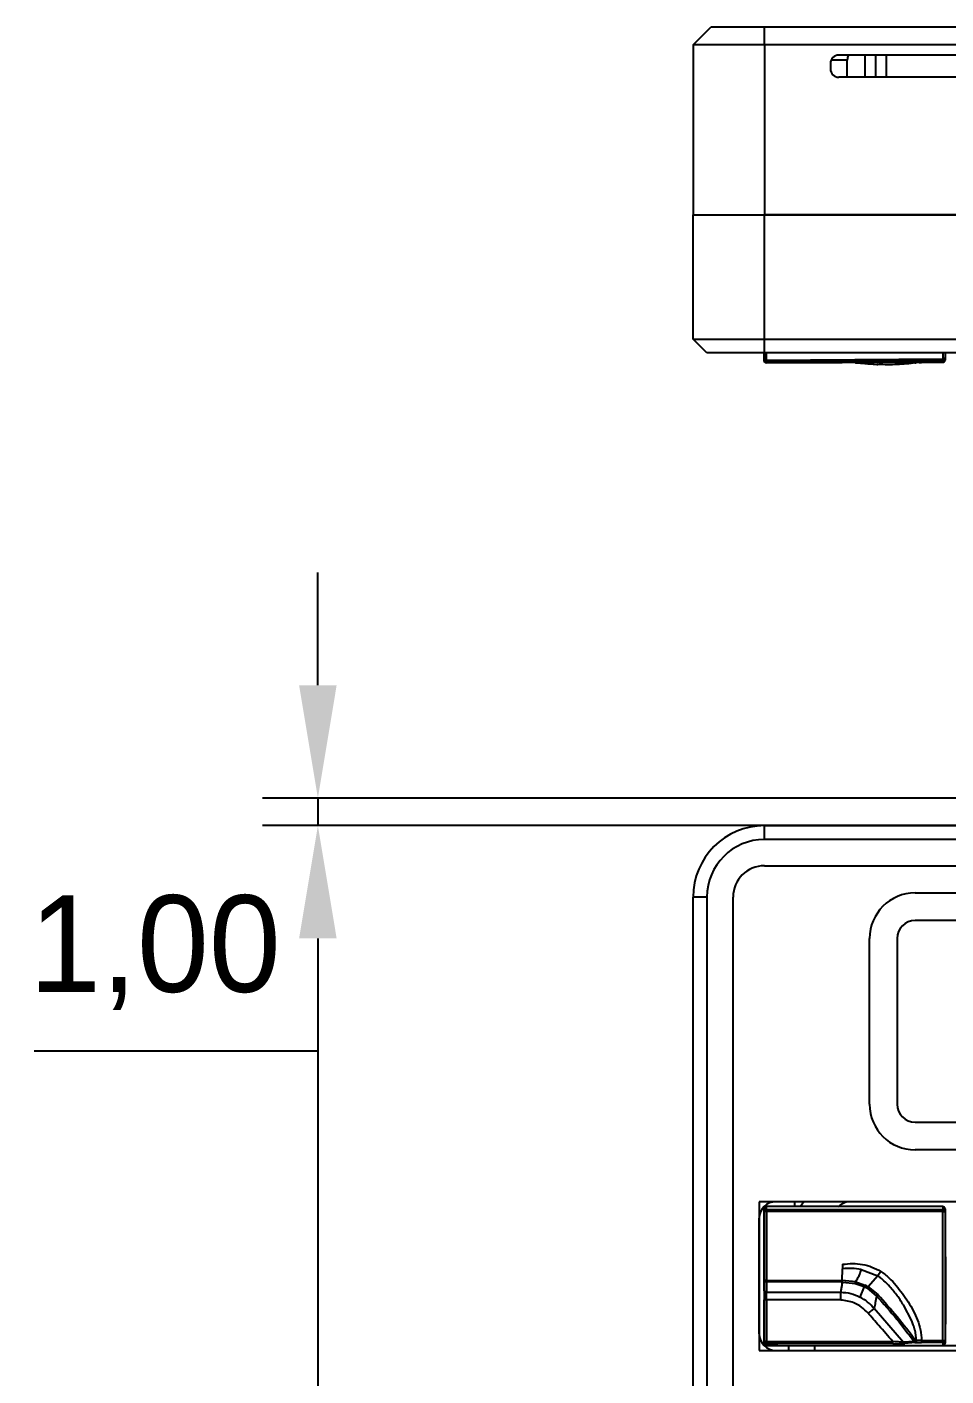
# Model space of a CAD drawing. Header units: millimetres. Extents: x 340 to 481, y 493 to 586.
# Drawn here: x 339.69 to 372.98, y 537.33 to 586.17 of the extents above; entities that cross this region are included whole.
import ezdxf

# ---------------------------------------------------------------- set-up
doc = ezdxf.new("R2010")
doc.units = ezdxf.units.MM
doc.header["$PDSIZE"] = -1
doc.linetypes.add('CENTERX2', pattern=[20.32, 12.7, -2.54, 2.54, -2.54])
doc.dimstyles.new('ISO-25', dxfattribs={"dimtxt": 2.5, "dimasz": 2.5, "dimexe": 1.25, "dimexo": 0.625, "dimtad": 1, "dimtxsty": 'Standard', "dimcen": 2.5, "dimadec": 0, "dimazin": 0, "dimtfac": 1, "dimtmove": 0, "dimatfit": 3, "dimfxl": 1, "dimarcsym": 0})

# ---------------------------------------------------------------- blocks, each defined once
blk = doc.blocks.new('*D2')
at = {"color": 0, "lineweight": -2}
for p, q in [((394.669, 557.257), (348.229, 557.257)), ((350.229, 553.177), (350.229, 536.154)), ((350.229, 512), (350.229, 529.023)), ((394.669, 507.92), (348.229, 507.92))]:
    blk.add_line(p, q, dxfattribs=at)
at = {"color": 0}
for points in [[(350.909, 553.177), (349.549, 553.177), (350.229, 557.257)], [(349.549, 512), (350.909, 512), (350.229, 507.92)]]:
    blk.add_solid(points, dxfattribs=at)
at = {"layer": 'Defpoints', "color": 0}
for p in [(394.669, 557.257), (350.229, 507.92), (394.669, 507.92)]:
    blk.add_point(p, dxfattribs=at)
at = {"color": 0, "insert": (350.229, 532.589), "char_height": 3.5, "attachment_point": 5}
blk.add_mtext('49,34', dxfattribs=at)
blk = doc.blocks.new('*D3')
at = {"color": 0, "lineweight": -2}
for p, q in [((350.229, 562.337), (350.229, 566.417)), ((381.74, 558.257), (348.229, 558.257)), ((350.229, 558.257), (350.229, 557.257)), ((381.74, 557.257), (348.229, 557.257)), ((350.229, 553.177), (350.229, 549.097)), ((350.229, 549.097), (339.955, 549.097))]:
    blk.add_line(p, q, dxfattribs=at)
at = {"color": 0}
for points in [[(349.549, 562.337), (350.909, 562.337), (350.229, 558.257)], [(350.909, 553.177), (349.549, 553.177), (350.229, 557.257)]]:
    blk.add_solid(points, dxfattribs=at)
at = {"layer": 'Defpoints', "color": 0}
for p in [(381.74, 558.257), (350.229, 557.257), (381.74, 557.257)]:
    blk.add_point(p, dxfattribs=at)
at = {"color": 0, "insert": (344.33, 552.663), "char_height": 3.5, "attachment_point": 5}
blk.add_mtext('1,00', dxfattribs=at)

msp = doc.modelspace()

# ---------------------------------------------------------------- linework, layer by layer
at = {"color": 7, "linetype": 'Continuous', "lineweight": 25}
for p, q in [((363.82, 585.517), (364.47, 586.167)), ((364.47, 586.167), (366.407, 586.167)), ((366.407, 586.167), (433.085, 586.167)), ((366.407, 585.517), (366.407, 586.167)), ((366.407, 585.517), (363.82, 585.517)), ((363.82, 585.517), (363.82, 579.367)), ((366.407, 585.517), (366.407, 579.367)), ((433.085, 585.517), (366.407, 585.517)), ((381.74, 585.147), (369.098, 585.147)), ((370.057, 584.347), (370.057, 585.147)), ((370.824, 584.347), (370.824, 585.147)), ((368.798, 584.847), (368.798, 584.647)), ((369.407, 584.347), (369.407, 584.967)), ((381.74, 584.347), (369.098, 584.347)), ((363.82, 579.367), (366.407, 579.367)), ((363.82, 574.867), (363.82, 579.367)), ((366.407, 579.367), (381.74, 579.367)), ((366.407, 574.867), (366.407, 579.367)), ((433.085, 579.367), (366.407, 579.367)), ((363.82, 574.867), (366.407, 574.867)), ((364.32, 574.367), (363.82, 574.867)), ((366.407, 574.367), (366.407, 574.867)), ((366.407, 574.867), (433.085, 574.867)), ((366.407, 574.367), (364.32, 574.367)), ((366.399, 574.374), (366.399, 574.084)), ((366.399, 574.116), (366.399, 574.367)), ((433.085, 574.367), (366.407, 574.367)), ((372.951, 574.367), (372.951, 574.167)), ((366.399, 574.084), (366.399, 574.116)), ((366.399, 574.084), (366.399, 574.116)), ((366.399, 574.084), (366.399, 574.116)), ((366.48, 574.109), (372.87, 574.159)), ((372.87, 574.087), (366.481, 574.036)), ((366.481, 574.036), (366.481, 574.004)), ((366.481, 574.004), (369.219, 574.025)), ((369.219, 574.026), (369.23, 574.031)), ((369.711, 574.011), (369.219, 574.025)), ((369.235, 574.033), (369.23, 574.031)), ((369.711, 574.011), (370.046, 573.987)), ((369.912, 574.032), (370.512, 574.029)), ((370.036, 573.987), (370.152, 573.976)), ((370.512, 574.029), (370.164, 573.976)), ((370.164, 573.976), (370.517, 573.948)), ((370.622, 574.041), (370.512, 574.029)), ((371.746, 574.012), (371.443, 574.016)), ((371.849, 574.01), (371.905, 574.008)), ((371.88, 574.005), (371.905, 574.008)), ((372.1, 574.021), (371.905, 574.008)), ((372.1, 574.021), (372.871, 574.028)), ((372.871, 574.028), (372.87, 574.087)), ((372.951, 574.167), (372.951, 574.108)), ((366.407, 556.757), (366.407, 557.257)), ((366.407, 557.257), (433.085, 557.257)), ((433.085, 556.757), (366.407, 556.757)), ((364.32, 554.67), (363.82, 554.67)), ((363.82, 516.856), (363.82, 554.67)), ((364.32, 554.67), (364.32, 516.856)), ((379.524, 553.822), (371.864, 553.822)), ((371.214, 553.172), (371.214, 547.172)), ((371.864, 546.522), (379.524, 546.522)), ((432.774, 543.645), (366.819, 543.645)), ((367.49, 543.645), (367.49, 543.465)), ((367.827, 543.645), (367.714, 543.465)), ((366.219, 538.863), (366.219, 543.045)), ((366.399, 543.286), (366.399, 543.385)), ((366.399, 540.79), (366.399, 543.286)), ((366.48, 543.366), (366.48, 543.465)), ((372.87, 543.465), (366.48, 543.465)), ((366.48, 543.366), (372.87, 543.371)), ((372.87, 543.292), (366.481, 543.287)), ((366.481, 543.287), (366.481, 540.791)), ((372.87, 543.465), (372.87, 543.371)), ((372.871, 538.623), (372.87, 543.292)), ((372.951, 543.385), (372.951, 543.291)), ((372.951, 543.291), (372.951, 538.622)), ((369.219, 540.788), (369.23, 541.219)), ((369.235, 541.378), (369.23, 541.219)), ((369.912, 541.188), (370.512, 540.956)), ((370.622, 541.123), (370.512, 540.956)), ((366.399, 540.422), (366.399, 540.79)), ((366.481, 540.791), (369.219, 540.788)), ((369.225, 540.738), (366.481, 540.74)), ((366.481, 540.74), (366.481, 540.372)), ((369.711, 540.746), (369.219, 540.788)), ((369.224, 540.648), (369.225, 540.738)), ((369.225, 540.738), (369.24, 540.738)), ((369.24, 540.738), (369.695, 540.686)), ((369.695, 540.686), (370.02, 540.57)), ((369.711, 540.746), (370.046, 540.625)), ((370.512, 540.956), (370.164, 540.563)), ((366.399, 538.587), (366.399, 540.088)), ((366.481, 540.372), (369.172, 540.369)), ((369.171, 540.088), (366.481, 540.092)), ((366.481, 540.088), (366.481, 538.587)), ((369.171, 540.085), (366.481, 540.088)), ((370.02, 540.57), (369.864, 540.195)), ((370.02, 540.57), (370.134, 540.509)), ((370.466, 540.233), (370.134, 540.509)), ((370.164, 540.563), (370.517, 540.281)), ((370.384, 539.785), (371.447, 538.558)), ((371.746, 539.329), (371.443, 539.907)), ((371.849, 538.994), (371.905, 538.625)), ((371.879, 538.596), (371.88, 538.626)), ((371.88, 538.626), (371.905, 538.625)), ((372.1, 538.624), (371.905, 538.625)), ((372.1, 538.624), (372.871, 538.623)), ((372.951, 538.622), (372.951, 538.524)), ((366.399, 538.524), (366.399, 538.587)), ((366.48, 538.444), (366.48, 538.507)), ((371.052, 538.503), (366.48, 538.507)), ((366.892, 538.443), (366.48, 538.444)), ((366.481, 538.587), (371.053, 538.583)), ((366.819, 538.263), (432.774, 538.263)), ((366.892, 538.443), (372.87, 538.443)), ((367.274, 538.443), (367.274, 538.263)), ((368.226, 538.263), (368.226, 538.443)), ((371.826, 538.587), (371.447, 538.558)), ((371.87, 538.545), (371.49, 538.516)), ((371.894, 538.544), (371.87, 538.545)), ((371.894, 538.544), (372.1, 538.543)), ((372.87, 538.542), (372.1, 538.543)), ((372.87, 538.542), (372.87, 538.443))]:
    msp.add_line(p, q, dxfattribs=at)
at = {"color": 8, "linetype": 'Continuous', "lineweight": 25}
for p, q in [((370.425, 585.147), (370.425, 584.347)), ((369.407, 584.967), (368.823, 584.967)), ((366.48, 574.109), (366.48, 574.367)), ((372.87, 574.367), (372.87, 574.159))]:
    msp.add_line(p, q, dxfattribs=at)
at = {"color": 7, "linetype": 'Continuous'}
for p, q in [((366.407, 555.807), (433.085, 555.807)), ((371.864, 554.822), (391.66, 554.822)), ((365.27, 516.856), (365.27, 554.67)), ((379.524, 553.822), (371.864, 553.822)), ((370.214, 547.172), (370.214, 553.172)), ((371.214, 553.172), (371.214, 547.172)), ((371.864, 546.522), (379.524, 546.522)), ((391.66, 545.522), (371.864, 545.522)), ((433.374, 543.645), (366.219, 543.645)), ((366.219, 543.645), (366.219, 538.263)), ((372.97, 541.653), (372.97, 539.206)), ((366.219, 538.263), (433.374, 538.263))]:
    msp.add_line(p, q, dxfattribs=at)
at = {"color": 7, "linetype": 'CENTERX2'}
for p, q in [((433.194, 543.465), (366.399, 543.465)), ((366.399, 543.465), (366.399, 538.443)), ((366.399, 538.443), (433.194, 538.443))]:
    msp.add_line(p, q, dxfattribs=at)
at = {"color": 7, "linetype": 'Continuous', "lineweight": 25, "flags": 128}
for points in [[(369.221, 540.635), (369.222, 540.642), (369.224, 540.648)], [(369.171, 540.085), (369.171, 540.086), (369.171, 540.086), (369.171, 540.086), (369.171, 540.087), (369.171, 540.087), (369.171, 540.088), (369.171, 540.088), (369.171, 540.088)]]:
    msp.add_lwpolyline(points, dxfattribs=at)
at = {"color": 7, "linetype": 'Continuous', "lineweight": 25}
for centre, radius, start, end in [((369.098, 584.847), 0.3, 90, 180), ((369.807, 584.967), 0.4, 153.2474, 180), ((369.098, 584.647), 0.3, 180, 270), ((390.641, 574.283), 24.161, 180.4142, 180.5861), ((397.028, 574.334), 24.159, 180.4142, 180.5861), ((366.407, 554.67), 2.587, 90, 180), ((366.407, 554.67), 2.087, 90, 180), ((371.864, 553.172), 0.65, 90, 180), ((371.864, 547.172), 0.65, 180, 270), ((366.819, 543.045), 0.6, 90, 180), ((370.226, 541.827), 2, 114.6575, 125.0334), ((363.429, 543.302), 3.052, 359.7232, 1.199), ((369.819, 543.307), 3.052, 359.7232, 1.199), ((358.288, 540.795), 8.193, 359.6155, 359.9694), ((282.791, 556.38), 87.853, 349.68407, 349.74388), ((366.819, 538.863), 0.6, 180, 270), ((369.154, 538.608), 2.947, 358.7356, 0.3039), ((369.925, 538.607), 2.946, 358.7355, 0.3038), ((363.497, 538.571), 2.984, 358.7609, 0.2933), ((368.069, 538.568), 2.984, 358.7609, 0.2933)]:
    msp.add_arc(centre, radius, start, end, dxfattribs=at)
at = {"color": 7, "linetype": 'Continuous'}
for centre, radius, start, end in [((366.407, 554.67), 1.137, 90, 180), ((371.864, 553.172), 1.65, 90, 180), ((371.864, 553.172), 0.65, 90, 180), ((371.864, 547.172), 1.65, 180, 270), ((371.864, 547.172), 0.65, 180, 270)]:
    msp.add_arc(centre, radius, start, end, dxfattribs=at)
at = {"color": 7, "linetype": 'Continuous', "lineweight": 25}
for points, knots in [([(366.48, 574.109), (366.472, 574.109), (366.455, 574.109), (366.434, 574.11), (366.418, 574.111), (366.408, 574.113), (366.4, 574.114), (366.399, 574.116), (366.399, 574.116)], [0, 0, 0, 0, 0.182036, 0.411431, 0.545976, 0.690302, 0.842527, 1, 1, 1, 1]), ([(366.481, 574.036), (366.47, 574.037), (366.455, 574.039), (366.436, 574.049), (366.422, 574.059), (366.412, 574.072), (366.402, 574.091), (366.4, 574.106), (366.399, 574.116)], [0, 0, 0, 0, 0.243619, 0.372782, 0.502319, 0.631447, 0.759537, 1, 1, 1, 1]), ([(366.481, 574.004), (366.47, 574.005), (366.455, 574.007), (366.436, 574.016), (366.422, 574.026), (366.412, 574.039), (366.402, 574.058), (366.4, 574.073), (366.399, 574.084)], [0, 0, 0, 0, 0.243618, 0.372782, 0.502319, 0.631447, 0.759537, 1, 1, 1, 1]), ([(369.912, 574.032), (369.799, 574.032), (369.572, 574.033), (369.344, 574.032), (369.23, 574.031)], [0, 0, 0, 0, 0.502047, 1, 1, 1, 1]), ([(369.235, 574.033), (369.357, 574.034), (369.599, 574.037), (369.96, 574.039), (370.307, 574.041), (370.517, 574.041), (370.622, 574.041)], [0, 0, 0, 0, 0.256766, 0.505731, 0.751665, 1, 1, 1, 1]), ([(369.695, 574.028), (369.696, 574.024), (369.698, 574.018), (369.702, 574.012), (369.706, 574.009), (369.709, 574.01), (369.711, 574.011)], [0, 0, 0, 0, 0.247251, 0.499954, 0.752682, 1, 1, 1, 1]), ([(369.711, 574.011), (369.755, 574.017), (369.842, 574.03), (369.889, 574.031), (369.912, 574.032)], [0, 0, 0, 0, 0.51188, 1, 1, 1, 1]), ([(370.164, 573.976), (370.143, 573.978), (370.104, 573.982), (370.063, 573.985), (370.046, 573.987)], [0, 0, 0, 0, 0.559705, 1, 1, 1, 1]), ([(370.466, 573.971), (370.47, 573.967), (370.476, 573.958), (370.489, 573.951), (370.503, 573.947), (370.512, 573.948), (370.517, 573.948)], [0, 0, 0, 0, 0.246048, 0.499443, 0.753141, 1, 1, 1, 1]), ([(370.736, 574.026), (370.696, 574.026), (370.626, 574.027), (370.546, 574.028), (370.512, 574.029)], [0, 0, 0, 0, 0.571638, 1, 1, 1, 1]), ([(371.88, 574.005), (371.661, 573.98), (371.223, 573.932), (370.751, 573.943), (370.517, 573.948)], [0, 0, 0, 0, 0.502993, 1, 1, 1, 1]), ([(370.622, 574.041), (370.725, 574.041), (370.927, 574.04), (371.257, 574.038), (371.626, 574.035), (371.923, 574.03), (372.067, 574.026), (372.089, 574.023), (372.1, 574.021)], [0, 0, 0, 0, 0.128773, 0.252959, 0.499043, 0.747593, 0.873757, 1, 1, 1, 1]), ([(371.218, 574.019), (371.132, 574.02), (370.983, 574.022), (370.809, 574.025), (370.736, 574.026)], [0, 0, 0, 0, 0.580697, 1, 1, 1, 1]), ([(371.443, 574.016), (371.402, 574.016), (371.33, 574.017), (371.252, 574.018), (371.218, 574.019)], [0, 0, 0, 0, 0.559821, 1, 1, 1, 1]), ([(371.849, 574.01), (371.833, 574.011), (371.806, 574.011), (371.764, 574.012), (371.746, 574.012)], [0, 0, 0, 0, 0.559434, 1, 1, 1, 1]), ([(372.951, 574.167), (372.95, 574.166), (372.949, 574.165), (372.942, 574.163), (372.932, 574.162), (372.916, 574.161), (372.895, 574.16), (372.878, 574.159), (372.87, 574.159)], [0, 0, 0, 0, 0.157473, 0.309698, 0.454024, 0.588569, 0.817964, 1, 1, 1, 1]), ([(372.871, 574.028), (372.881, 574.029), (372.896, 574.031), (372.915, 574.041), (372.928, 574.051), (372.938, 574.064), (372.948, 574.082), (372.95, 574.098), (372.951, 574.108)], [0, 0, 0, 0, 0.243748, 0.372829, 0.502302, 0.631376, 0.759401, 1, 1, 1, 1]), ([(372.919, 574.103), (372.923, 574.107), (372.932, 574.114), (372.942, 574.129), (372.95, 574.147), (372.95, 574.16), (372.951, 574.167)], [0, 0, 0, 0, 0.227148, 0.472803, 0.73253, 1, 1, 1, 1]), ([(366.48, 543.465), (366.469, 543.464), (366.453, 543.462), (366.434, 543.452), (366.418, 543.438), (366.402, 543.416), (366.4, 543.395), (366.399, 543.385)], [0, 0, 0, 0, 0.25342, 0.376755, 0.504454, 0.75394, 1, 1, 1, 1]), ([(366.48, 543.366), (366.472, 543.365), (366.455, 543.364), (366.434, 543.353), (366.418, 543.339), (366.408, 543.324), (366.4, 543.306), (366.399, 543.293), (366.399, 543.286)], [0, 0, 0, 0, 0.182036, 0.411431, 0.545976, 0.690302, 0.842527, 1, 1, 1, 1]), ([(366.481, 543.287), (366.47, 543.287), (366.455, 543.287), (366.436, 543.287), (366.422, 543.287), (366.412, 543.287), (366.402, 543.287), (366.4, 543.286), (366.399, 543.286)], [0, 0, 0, 0, 0.243619, 0.372782, 0.502319, 0.631447, 0.759537, 1, 1, 1, 1]), ([(372.951, 543.385), (372.95, 543.395), (372.948, 543.411), (372.938, 543.43), (372.924, 543.446), (372.902, 543.462), (372.88, 543.464), (372.87, 543.465)], [0, 0, 0, 0, 0.248992, 0.370652, 0.496975, 0.749541, 1, 1, 1, 1]), ([(372.951, 543.291), (372.95, 543.298), (372.949, 543.311), (372.942, 543.329), (372.932, 543.343), (372.916, 543.358), (372.895, 543.369), (372.878, 543.37), (372.87, 543.371)], [0, 0, 0, 0, 0.157473, 0.309698, 0.454024, 0.588569, 0.817964, 1, 1, 1, 1]), ([(372.87, 543.292), (372.878, 543.292), (372.895, 543.292), (372.916, 543.292), (372.932, 543.292), (372.942, 543.292), (372.95, 543.291), (372.95, 543.291), (372.951, 543.291)], [0, 0, 0, 0, 0.181966, 0.411368, 0.545075, 0.689675, 0.842559, 1, 1, 1, 1]), ([(369.912, 541.188), (369.799, 541.207), (369.572, 541.244), (369.344, 541.227), (369.23, 541.219)], [0, 0, 0, 0, 0.502047, 1, 1, 1, 1]), ([(369.235, 541.378), (369.357, 541.392), (369.599, 541.418), (369.96, 541.383), (370.307, 541.29), (370.517, 541.179), (370.622, 541.123)], [0, 0, 0, 0, 0.256766, 0.505731, 0.751665, 1, 1, 1, 1]), ([(369.711, 540.746), (369.755, 540.817), (369.842, 540.955), (369.889, 541.112), (369.912, 541.188)], [0, 0, 0, 0, 0.5118799, 1, 1, 1, 1]), ([(370.622, 541.123), (370.725, 541.046), (370.927, 540.895), (371.257, 540.521), (371.626, 540.028), (371.923, 539.48), (372.067, 539), (372.089, 538.749), (372.1, 538.624)], [0, 0, 0, 0, 0.128773, 0.252959, 0.499043, 0.747593, 0.873757, 1, 1, 1, 1]), ([(366.481, 540.791), (366.47, 540.791), (366.455, 540.791), (366.436, 540.791), (366.422, 540.79), (366.412, 540.79), (366.402, 540.79), (366.4, 540.79), (366.399, 540.79)], [0, 0, 0, 0, 0.243618, 0.372782, 0.502319, 0.631447, 0.759537, 1, 1, 1, 1]), ([(366.481, 540.74), (366.47, 540.741), (366.455, 540.742), (366.436, 540.748), (366.422, 540.754), (366.412, 540.762), (366.402, 540.774), (366.4, 540.783), (366.399, 540.79)], [0, 0, 0, 0, 0.241127, 0.370687, 0.50272, 0.634695, 0.763396, 1, 1, 1, 1]), ([(369.172, 540.369), (369.181, 540.418), (369.198, 540.507), (369.214, 540.596), (369.221, 540.635)], [0, 0, 0, 0, 0.559876, 1, 1, 1, 1]), ([(369.695, 540.686), (369.696, 540.69), (369.698, 540.699), (369.702, 540.714), (369.706, 540.73), (369.709, 540.741), (369.711, 540.746)], [0, 0, 0, 0, 0.247251, 0.499954, 0.752682, 1, 1, 1, 1]), ([(370.02, 540.57), (370.022, 540.574), (370.025, 540.582), (370.031, 540.596), (370.038, 540.611), (370.043, 540.62), (370.046, 540.625)], [0, 0, 0, 0, 0.247199, 0.499741, 0.75242, 1, 1, 1, 1]), ([(370.164, 540.563), (370.143, 540.575), (370.104, 540.597), (370.063, 540.617), (370.046, 540.625)], [0, 0, 0, 0, 0.559705, 1, 1, 1, 1]), ([(370.736, 540.782), (370.696, 540.819), (370.626, 540.882), (370.546, 540.934), (370.512, 540.956)], [0, 0, 0, 0, 0.571638, 1, 1, 1, 1]), ([(371.218, 540.232), (371.132, 540.345), (370.983, 540.538), (370.809, 540.71), (370.736, 540.782)], [0, 0, 0, 0, 0.580697, 1, 1, 1, 1]), ([(366.481, 540.372), (366.47, 540.373), (366.455, 540.374), (366.436, 540.38), (366.422, 540.386), (366.412, 540.394), (366.402, 540.406), (366.4, 540.415), (366.399, 540.422)], [0, 0, 0, 0, 0.241127, 0.370687, 0.50272, 0.634695, 0.763396, 1, 1, 1, 1]), ([(366.399, 540.422), (366.399, 540.365), (366.399, 540.263), (366.399, 540.142), (366.399, 540.088)], [0, 0, 0, 0, 0.558255, 1, 1, 1, 1]), ([(366.481, 540.088), (366.47, 540.088), (366.455, 540.088), (366.436, 540.088), (366.422, 540.088), (366.412, 540.088), (366.402, 540.088), (366.4, 540.088), (366.399, 540.088)], [0, 0, 0, 0, 0.243617, 0.372782, 0.502319, 0.631448, 0.759539, 1, 1, 1, 1]), ([(366.481, 540.088), (366.481, 540.089), (366.481, 540.09), (366.481, 540.091), (366.481, 540.092)], [0, 0, 0, 0, 0.560036, 1, 1, 1, 1]), ([(370.168, 539.608), (370.088, 539.684), (369.933, 539.835), (369.601, 540.029), (369.333, 540.064), (369.171, 540.085)], [0, 0, 0, 0, 0.292303, 0.572758, 1, 1, 1, 1]), ([(369.172, 540.369), (369.293, 540.36), (369.534, 540.343), (369.754, 540.244), (369.864, 540.195)], [0, 0, 0, 0, 0.5002163, 1, 1, 1, 1]), ([(370.384, 539.785), (370.306, 539.865), (370.152, 540.025), (369.96, 540.138), (369.864, 540.194)], [0, 0, 0, 0, 0.500419, 1, 1, 1, 1]), ([(370.134, 540.509), (370.139, 540.518), (370.148, 540.535), (370.159, 540.554), (370.164, 540.563)], [0, 0, 0, 0, 0.559502, 1, 1, 1, 1]), ([(370.466, 540.233), (370.451, 540.15), (370.424, 540), (370.396, 539.851), (370.384, 539.785)], [0, 0, 0, 0, 0.561163, 1, 1, 1, 1]), ([(370.466, 540.233), (370.47, 540.237), (370.476, 540.243), (370.489, 540.256), (370.503, 540.268), (370.512, 540.277), (370.517, 540.281)], [0, 0, 0, 0, 0.246048, 0.499443, 0.753141, 1, 1, 1, 1]), ([(370.466, 540.233), (370.715, 539.955), (370.975, 539.665), (371.323, 539.238), (371.532, 538.971), (371.728, 538.715), (371.826, 538.587)], [0, 0, 0, 0, 0.523748, 0.54548, 0.773248, 1, 1, 1, 1]), ([(371.88, 538.626), (371.661, 538.91), (371.223, 539.475), (370.751, 540.013), (370.517, 540.281)], [0, 0, 0, 0, 0.502993, 1, 1, 1, 1]), ([(371.443, 539.907), (371.402, 539.969), (371.33, 540.079), (371.252, 540.185), (371.218, 540.232)], [0, 0, 0, 0, 0.559821, 1, 1, 1, 1]), ([(370.168, 539.608), (370.213, 539.645), (370.294, 539.712), (370.356, 539.763), (370.384, 539.785)], [0, 0, 0, 0, 0.559783, 1, 1, 1, 1]), ([(371.053, 538.583), (370.885, 538.775), (370.588, 539.114), (370.295, 539.458), (370.168, 539.608)], [0, 0, 0, 0, 0.563696, 1, 1, 1, 1]), ([(371.849, 538.994), (371.833, 539.057), (371.806, 539.171), (371.764, 539.281), (371.746, 539.329)], [0, 0, 0, 0, 0.559434, 1, 1, 1, 1]), ([(371.826, 538.587), (371.83, 538.589), (371.837, 538.594), (371.85, 538.603), (371.865, 538.614), (371.875, 538.622), (371.88, 538.626)], [0, 0, 0, 0, 0.221754, 0.48712, 0.729136, 1, 1, 1, 1]), ([(371.905, 538.625), (371.905, 538.616), (371.904, 538.596), (371.902, 538.569), (371.898, 538.55), (371.895, 538.546), (371.894, 538.544)], [0, 0, 0, 0, 0.241189, 0.50025, 0.759175, 1, 1, 1, 1]), ([(372.871, 538.623), (372.881, 538.623), (372.896, 538.623), (372.915, 538.623), (372.928, 538.623), (372.938, 538.623), (372.948, 538.622), (372.95, 538.622), (372.951, 538.622)], [0, 0, 0, 0, 0.243748, 0.372829, 0.502302, 0.631376, 0.759401, 1, 1, 1, 1]), ([(372.919, 538.558), (372.923, 538.562), (372.932, 538.57), (372.942, 538.585), (372.949, 538.603), (372.95, 538.616), (372.951, 538.622)], [0, 0, 0, 0, 0.228538, 0.473835, 0.732461, 1, 1, 1, 1]), ([(366.481, 538.587), (366.473, 538.587), (366.456, 538.587), (366.434, 538.587), (366.418, 538.587), (366.408, 538.587), (366.4, 538.587), (366.399, 538.587), (366.399, 538.587)], [0, 0, 0, 0, 0.181749, 0.411267, 0.545132, 0.68987, 0.842771, 1, 1, 1, 1]), ([(366.399, 538.587), (366.399, 538.58), (366.4, 538.567), (366.408, 538.549), (366.418, 538.534), (366.434, 538.52), (366.455, 538.509), (366.472, 538.508), (366.48, 538.507)], [0, 0, 0, 0, 0.157473, 0.309698, 0.454024, 0.588569, 0.817964, 1, 1, 1, 1]), ([(366.399, 538.524), (366.399, 538.517), (366.4, 538.504), (366.406, 538.492), (366.408, 538.486)], [0, 0, 0, 0, 0.49972, 1, 1, 1, 1]), ([(366.408, 538.486), (366.412, 538.48), (366.42, 538.468), (366.438, 538.455), (366.458, 538.445), (366.473, 538.444), (366.48, 538.444)], [0, 0, 0, 0, 0.247628, 0.492595, 0.747916, 1, 1, 1, 1]), ([(371.052, 538.503), (371.137, 538.504), (371.296, 538.505), (371.429, 538.513), (371.49, 538.516)], [0, 0, 0, 0, 0.537944, 1, 1, 1, 1]), ([(371.447, 538.558), (371.433, 538.559), (371.396, 538.56), (371.27, 538.565), (371.147, 538.575), (371.053, 538.583)], [0, 0, 0, 0, 0.121958, 0.327457, 1, 1, 1, 1]), ([(371.447, 538.558), (371.45, 538.553), (371.455, 538.541), (371.466, 538.529), (371.478, 538.519), (371.486, 538.517), (371.49, 538.516)], [0, 0, 0, 0, 0.249815, 0.500001, 0.750184, 1, 1, 1, 1]), ([(371.879, 538.596), (371.873, 538.594), (371.862, 538.591), (371.843, 538.588), (371.832, 538.587), (371.826, 538.587)], [0, 0, 0, 0, 0.332412, 0.622939, 1, 1, 1, 1]), ([(371.826, 538.587), (371.828, 538.582), (371.832, 538.573), (371.842, 538.56), (371.854, 538.549), (371.864, 538.546), (371.87, 538.545)], [0, 0, 0, 0, 0.192714, 0.422126, 0.691653, 1, 1, 1, 1]), ([(371.87, 538.545), (371.871, 538.546), (371.873, 538.549), (371.875, 538.56), (371.878, 538.576), (371.879, 538.589), (371.879, 538.596)], [0, 0, 0, 0, 0.250201, 0.500438, 0.74999, 1, 1, 1, 1]), ([(372.87, 538.443), (372.881, 538.444), (372.897, 538.446), (372.916, 538.456), (372.932, 538.47), (372.948, 538.492), (372.95, 538.513), (372.951, 538.524)], [0, 0, 0, 0, 0.253434, 0.376773, 0.504477, 0.753954, 1, 1, 1, 1])]:
    msp.add_open_spline(points, degree=3, knots=knots, dxfattribs=at)
at = {"color": 8, "linetype": 'Continuous', "lineweight": 25}
for points, knots in [([(372.87, 574.087), (372.878, 574.088), (372.896, 574.089), (372.91, 574.098), (372.919, 574.103)], [0, 0, 0, 0, 0.442344, 1, 1, 1, 1]), ([(372.87, 538.542), (372.878, 538.543), (372.895, 538.544), (372.91, 538.553), (372.919, 538.558)], [0, 0, 0, 0, 0.442398, 1, 1, 1, 1])]:
    msp.add_open_spline(points, degree=3, knots=knots, dxfattribs=at)
at = {"color": 7, "linetype": 'Continuous', "lineweight": 25}
for points in [[(369.225, 540.738), (369.224, 540.745), (369.222, 540.761), (369.22, 540.779), (369.219, 540.788)], [(366.481, 540.092), (366.481, 540.143), (366.48, 540.244), (366.48, 540.329), (366.481, 540.372)], [(369.171, 540.088), (369.171, 540.139), (369.171, 540.241), (369.172, 540.326), (369.172, 540.369)]]:
    msp.add_open_spline(points, degree=3, dxfattribs=at)

# ---------------------------------------------------------------- dimensions: what is measured, and where the dimension line sits
for base, p1, p2, picture, middle in [((350.229, 557.257), (381.74, 558.257), (381.74, 557.257), '*D3', (344.33, 552.663)), ((350.229, 507.92), (394.669, 557.257), (394.669, 507.92), '*D2', (350.229, 532.589))]:
    dim = msp.add_linear_dim(base=base, p1=p1, p2=p2, angle=90, dimstyle='ISO-25', override={"dimtxt": 3.5, "dimasz": 4.08, "dimexe": 2, "dimexo": 0, "dimgap": 1.524, "dimtih": 1, "dimtoh": 1, "dimzin": 0, "dimadec": 2, "dimtzin": 0})
    dim.commit()
    dim.dimension.update_dxf_attribs({"geometry": picture, "text_midpoint": middle})

doc.saveas('drawing.dxf')
